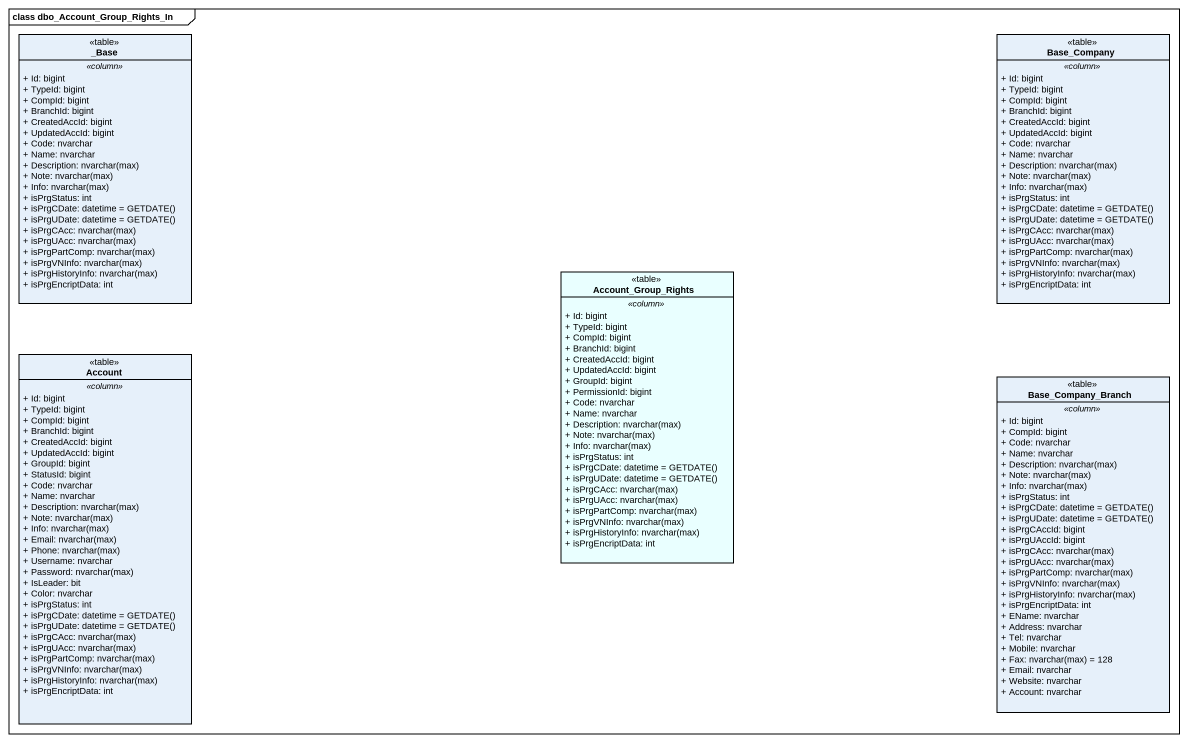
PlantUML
@startuml
mainframe class dbo_Account_Group_Rights_In
hide circle
hide empty members
skinparam classAttributeIconSize 0
class "_Base" as Base <<table>> {
  .. <<column>> ..
  + Id: bigint
  + TypeId: bigint
  + CompId: bigint
  + BranchId: bigint
  + CreatedAccId: bigint
  + UpdatedAccId: bigint
  + Code: nvarchar
  + Name: nvarchar
  {field} + Description: nvarchar(max)
  {field} + Note: nvarchar(max)
  {field} + Info: nvarchar(max)
  + isPrgStatus: int
  {field} + isPrgCDate: datetime = GETDATE()
  {field} + isPrgUDate: datetime = GETDATE()
  {field} + isPrgCAcc: nvarchar(max)
  {field} + isPrgUAcc: nvarchar(max)
  {field} + isPrgPartComp: nvarchar(max)
  {field} + isPrgVNInfo: nvarchar(max)
  {field} + isPrgHistoryInfo: nvarchar(max)
  + isPrgEncriptData: int
}
class Base_Company <<table>> {
  .. <<column>> ..
  + Id: bigint
  + TypeId: bigint
  + CompId: bigint
  + BranchId: bigint
  + CreatedAccId: bigint
  + UpdatedAccId: bigint
  + Code: nvarchar
  + Name: nvarchar
  {field} + Description: nvarchar(max)
  {field} + Note: nvarchar(max)
  {field} + Info: nvarchar(max)
  + isPrgStatus: int
  {field} + isPrgCDate: datetime = GETDATE()
  {field} + isPrgUDate: datetime = GETDATE()
  {field} + isPrgCAcc: nvarchar(max)
  {field} + isPrgUAcc: nvarchar(max)
  {field} + isPrgPartComp: nvarchar(max)
  {field} + isPrgVNInfo: nvarchar(max)
  {field} + isPrgHistoryInfo: nvarchar(max)
  + isPrgEncriptData: int
}
class Account_Group_Rights <<table>> #E9FFFF {
  .. <<column>> ..
  + Id: bigint
  + TypeId: bigint
  + CompId: bigint
  + BranchId: bigint
  + CreatedAccId: bigint
  + UpdatedAccId: bigint
  + GroupId: bigint
  + PermissionId: bigint
  + Code: nvarchar
  + Name: nvarchar
  {field} + Description: nvarchar(max)
  {field} + Note: nvarchar(max)
  {field} + Info: nvarchar(max)
  + isPrgStatus: int
  {field} + isPrgCDate: datetime = GETDATE()
  {field} + isPrgUDate: datetime = GETDATE()
  {field} + isPrgCAcc: nvarchar(max)
  {field} + isPrgUAcc: nvarchar(max)
  {field} + isPrgPartComp: nvarchar(max)
  {field} + isPrgVNInfo: nvarchar(max)
  {field} + isPrgHistoryInfo: nvarchar(max)
  + isPrgEncriptData: int
}
class Account <<table>> {
  .. <<column>> ..
  + Id: bigint
  + TypeId: bigint
  + CompId: bigint
  + BranchId: bigint
  + CreatedAccId: bigint
  + UpdatedAccId: bigint
  + GroupId: bigint
  + StatusId: bigint
  + Code: nvarchar
  + Name: nvarchar
  {field} + Description: nvarchar(max)
  {field} + Note: nvarchar(max)
  {field} + Info: nvarchar(max)
  {field} + Email: nvarchar(max)
  {field} + Phone: nvarchar(max)
  + Username: nvarchar
  {field} + Password: nvarchar(max)
  + IsLeader: bit
  + Color: nvarchar
  + isPrgStatus: int
  {field} + isPrgCDate: datetime = GETDATE()
  {field} + isPrgUDate: datetime = GETDATE()
  {field} + isPrgCAcc: nvarchar(max)
  {field} + isPrgUAcc: nvarchar(max)
  {field} + isPrgPartComp: nvarchar(max)
  {field} + isPrgVNInfo: nvarchar(max)
  {field} + isPrgHistoryInfo: nvarchar(max)
  + isPrgEncriptData: int
}
class Base_Company_Branch <<table>> {
  .. <<column>> ..
  + Id: bigint
  + CompId: bigint
  + Code: nvarchar
  + Name: nvarchar
  {field} + Description: nvarchar(max)
  {field} + Note: nvarchar(max)
  {field} + Info: nvarchar(max)
  + isPrgStatus: int
  {field} + isPrgCDate: datetime = GETDATE()
  {field} + isPrgUDate: datetime = GETDATE()
  + isPrgCAccId: bigint
  + isPrgUAccId: bigint
  {field} + isPrgCAcc: nvarchar(max)
  {field} + isPrgUAcc: nvarchar(max)
  {field} + isPrgPartComp: nvarchar(max)
  {field} + isPrgVNInfo: nvarchar(max)
  {field} + isPrgHistoryInfo: nvarchar(max)
  + isPrgEncriptData: int
  + EName: nvarchar
  + Address: nvarchar
  + Tel: nvarchar
  + Mobile: nvarchar
  {field} + Fax: nvarchar(max) = 128
  + Email: nvarchar
  + Website: nvarchar
  + Account: nvarchar
}
@enduml
